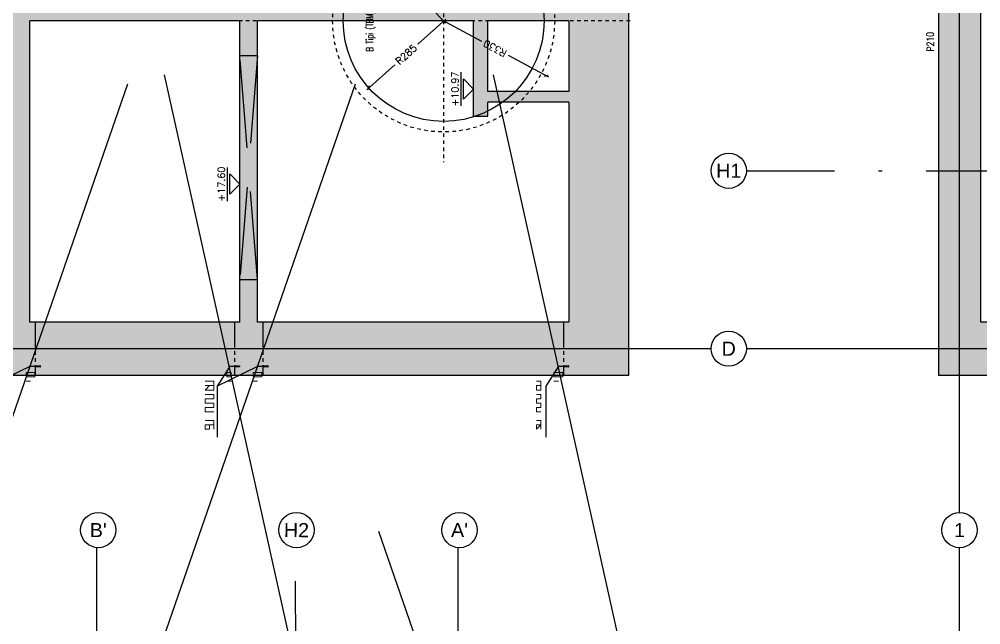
# Model space of a CAD drawing. Header units: inches. Extents: x 400392 to 401495, y 4543971 to 4544133.
# Drawn here: x 400691.26 to 400718.55, y 4544039.16 to 4544056.34 of the extents above; entities that cross this region are included whole.
import ezdxf
from ezdxf.enums import TextEntityAlignment as Align

# ---------------------------------------------------------------- set-up
doc = ezdxf.new("R2010")
doc.units = ezdxf.units.IN
doc.header["$MEASUREMENT"] = 0
for name, pattern in [('ACAD_ISO05W100', [33, 24, -3, 0, -3, 0, -3]), ('AKS', [3, 2.5, -0.25, 0, -0.25]), ('CIZGI', [0.4, 0.25, -0.15]), ('CONTINU', [0]), ('DASHDOT2', [0.5, 0.25, -0.125, 0, -0.125]), ('HIDDEN', [0.375, 0.25, -0.125])]:
    doc.linetypes.add(name, pattern=pattern)
for name, color, linetype in [('aks prota', 2, 'AKS'), ('caks prota', 4, 'Continuous'), ('görünüş prota', 4, 'Continuous'), ('inşaat derzi prota', 11, 'Continuous'), ('kesit prota', 1, 'Continuous'), ('kesit tarama prota', 252, 'Continuous'), ('kolon tarama prota', 252, 'Continuous'), ('kot prota', 4, 'Continuous'), ('lkolon prota', 4, 'Continuous'), ('merdiven prota', 2, 'Continuous'), ('not prota', 2, 'Continuous'), ('not çizgisi prota', 4, 'Continuous'), ('perde prota', 1, 'Continuous'), ('PRT-AL-TUNEL_EKSENI', 14, 'DASHDOT2'), ('PRT-CST-rc_level', 6, 'Continuous'), ('PRT-CST-rc_levermark', 4, 'Continuous'), ('st_s_su tutucu', 2, 'Continuous'), ('st_s_ölçü', 4, 'Continuous'), ('taks prota', 7, 'Continuous'), ('tperde prota', 6, 'Continuous')]:
    doc.layers.add(name, color=color, linetype=linetype)
doc.styles.add('OLCU', font='romanstw.shx')
doc.styles.get("Standard").update_dxf_attribs({"font": 'Arial.ttf'})
doc.styles.add('TAKS', font='Arial Unicode.ttf')
doc.styles.add('TEXT250', font='romanstw.shx', dxfattribs={"width": 0.8, "height": 25})
doc.styles.add('tkolon', font='romanstw.shx')
doc.dimstyles.new('1-100', dxfattribs={"dimscale": 0.5, "dimtxt": 2, "dimasz": 7.5, "dimexe": 3, "dimexo": 5, "dimgap": 5, "dimtad": 3, "dimdec": 1, "dimlfac": 2, "dimzin": 9, "dimdsep": 46, "dimtxsty": 'Standard', "dimblk": 'OBLIQUE', "dimcen": 0.09, "dimclrd": 3, "dimclre": 3, "dimclrt": 1, "dimadec": 3, "dimazin": 0, "dimtfac": 1, "dimtdec": 1, "dimtofl": 0, "dimtmove": 0, "dimatfit": 3, "dimfxl": 4, "dimtolj": 1, "dimtzin": 0, "dimarcsym": 0})
doc.dimstyles.new('1-50', dxfattribs={"dimtxt": 10, "dimasz": 4, "dimexe": 4, "dimexo": 8, "dimgap": 4, "dimtad": 1, "dimdec": 1, "dimrnd": 0.05, "dimzin": 9, "dimdsep": 46, "dimtxsty": 'OLCU', "dimblk1": 'OBLIQUE', "dimblk2": 'OBLIQUE', "dimsah": 1, "dimcen": 2, "dimdle": 4, "dimclrd": 4, "dimclre": 4, "dimclrt": 3, "dimadec": 1, "dimazin": 0, "dimtfac": 1, "dimtdec": 1, "dimtix": 1, "dimtmove": 2, "dimatfit": 3, "dimldrblk": 'OBLIQUE', "dimfxl": 1, "dimtvp": 1, "dimtolj": 1, "dimtzin": 1, "dimarcsym": 0})

# ---------------------------------------------------------------- blocks, each defined once
blk = doc.blocks.new('_Oblique')
at = {"layer": 'st_s_ölçü', "lineweight": -2}
blk.add_line((-0.5, -0.5), (0.5, 0.5), dxfattribs=at)
blk = doc.blocks.new('KOTK5')
at = {"layer": 'PRT-CST-rc_levermark'}
blk.add_line((216.6666666667443, 160), (-213.3333333332557, 160), dxfattribs=at)
blk.add_lwpolyline([(130, 130), (-130, 130), (0, 0)], close=True, dxfattribs=at)
at = {"layer": 'PRT-CST-rc_level', "style": 'OLCU'}
blk.add_attdef('000.00', text='', height=90, dxfattribs=at).set_placement((0, 193.1381784435362), align=Align.CENTER)
blk = doc.blocks.new('*D19')
at = {"layer": 'Defpoints', "color": 0, "transparency": 16777216}
for p in [(-455.7768124120485, 109.5869111729116), (-265.7931828767396, -102.8541877429707)]:
    blk.add_point(p, dxfattribs=at)
at = {"layer": 'st_s_ölçü', "color": 4, "lineweight": -2, "transparency": 16777216}
for p, q in [((-461.1096862235661, 115.5501700898487), (-389.9253438287682, 35.95131222538865)), ((-260.4603090652221, -108.8174466599078), (-331.6446514600408, -29.21858879542449))]:
    blk.add_line(p, q, dxfattribs=at)
at = {"layer": 'st_s_ölçü', "color": 4, "lineweight": -2, "transparency": 16777216, "xscale": 8, "yscale": 8, "zscale": 8, "rotation": 131.8058995973175}
blk.add_blockref('_Oblique', (-455.7768124120485, 109.5869111729116), dxfattribs=at)
at = {"layer": 'st_s_ölçü', "color": 3, "transparency": 16777216, "insert": (-360.7849976444195, 3.366361714968633), "char_height": 20, "attachment_point": 5, "rotation": 311.8058995973175, "style": 'OLCU'}
blk.add_mtext('\\A1;R285', dxfattribs=at)
blk = doc.blocks.new('*D20')
at = {"layer": 'Defpoints', "color": 0, "transparency": 16777216}
for p in [(-36.3406229420434, 112.9617587007597), (-265.7931828767178, -102.8541877429798)]:
    blk.add_point(p, dxfattribs=at)
at = {"layer": 'st_s_ölçü', "color": 4, "lineweight": -2, "transparency": 16777216}
for p, q in [((-30.51325634052741, 118.4427986104425), (-120.6119750752906, 33.69874405447169)), ((-271.6205494782338, -108.3352276526625), (-181.5218307435179, -23.5911730967362))]:
    blk.add_line(p, q, dxfattribs=at)
at = {"layer": 'st_s_ölçü', "color": 4, "lineweight": -2, "transparency": 16777216, "xscale": 8, "yscale": 8, "zscale": 8, "rotation": 43.24583088137385}
blk.add_blockref('_Oblique', (-36.3406229420434, 112.9617587007597), dxfattribs=at)
at = {"layer": 'st_s_ölçü', "color": 3, "transparency": 16777216, "insert": (-151.0669029094242, 5.053785478889026), "char_height": 20, "attachment_point": 5, "rotation": 43.24583088137385, "style": 'OLCU'}
blk.add_mtext('\\A1;R315', dxfattribs=at)
blk = doc.blocks.new('*D21')
at = {"layer": 'Defpoints', "color": 0, "transparency": 16777216}
for p in [(-265.7931828767105, -102.8541877429579), (-421.0483857594118, -394.0514095323542)]:
    blk.add_point(p, dxfattribs=at)
at = {"layer": 'lkolon prota', "color": 4, "lineweight": -2, "transparency": 16777216}
for p, q in [((-262.0294203825846, -95.79486115412448), (-322.8545106894434, -209.8786212058137)), ((-424.8121482535377, -401.1107361211878), (-363.9870579466764, -287.0269760694938))]:
    blk.add_line(p, q, dxfattribs=at)
at = {"layer": 'lkolon prota', "color": 4, "lineweight": -2, "transparency": 16777216, "xscale": 8, "yscale": 8, "zscale": 8, "rotation": 241.9351701811658}
blk.add_blockref('_Oblique', (-421.0483857594118, -394.0514095323542), dxfattribs=at)
at = {"layer": 'lkolon prota', "color": 3, "transparency": 16777216, "insert": (-343.420784318052, -248.4527986376579), "char_height": 20, "attachment_point": 5, "rotation": 61.935170181165795, "style": 'OLCU'}
blk.add_mtext('\\A1;R330', dxfattribs=at)
blk = doc.blocks.new('D')
at = {"layer": 'st_s_su tutucu', "linetype": 'CONTINU', "ltscale": 0.2}
for p, q in [((-39987.83090962706, 52508.18991963421), (-39992.63090966878, 52508.18991966914)), ((-39992.63090966878, 52508.18991966914), (-39992.63090980848, 52507.38991968935)), ((-39992.63090980848, 52507.38991968935), (-39990.63090962501, 52506.05655179494)), ((-39990.6309096902, 52498.50671976196), (-39991.53117650332, 52498.50671977942)), ((-39991.53117650332, 52498.50671977942), (-39991.53117639622, 52497.87311976865)), ((-39991.53117639622, 52497.87311976865), (-39990.63090970417, 52497.87311978029)), ((-39990.63090962501, 52506.05655179494), (-39990.6309096902, 52498.50671976196)), ((-39990.63090970417, 52497.87311978029), (-39990.63090980196, 52488.50671968629)), ((-39989.83090974534, 52506.05655187643), (-39987.83090964103, 52507.38991968935)), ((-39989.83090955907, 52498.50671965136), (-39989.83090974534, 52506.05655187643)), ((-39988.9306429881, 52498.50671966883), (-39989.83090955907, 52498.50671965136)), ((-39989.83090992229, 52488.50671961062), (-39989.83090981984, 52497.87311973373)), ((-39989.83090981984, 52497.87311973373), (-39988.93064300207, 52497.87311962313)), ((-39988.93064300207, 52497.87311962313), (-39988.9306429881, 52498.50671966883)), ((-39987.83090964103, 52507.38991968935), (-39987.83090962706, 52508.18991963421)), ((-39992.63090980848, 52448.98991960261), (-39990.63090962501, 52450.32328749701)), ((-39992.63090966878, 52448.18991962282), (-39992.63090980848, 52448.98991960261)), ((-39987.83090962706, 52448.18991965774), (-39992.63090966878, 52448.18991962282)), ((-39990.63090992199, 52478.65671955824), (-39991.93117670823, 52478.6567195757)), ((-39991.93117670823, 52478.6567195757), (-39991.93117659182, 52477.72311959402)), ((-39991.93117659182, 52477.72311959402), (-39990.63090987367, 52477.72311951835)), ((-39990.63090980196, 52488.50671968629), (-39991.53117661508, 52488.50671963972)), ((-39991.53117661508, 52488.50671963972), (-39991.53117662905, 52487.87311965806)), ((-39991.53117662905, 52487.87311965806), (-39990.630909937, 52487.87311964059)), ((-39991.53117661508, 52467.87311965223), (-39991.53117662905, 52468.5067196339)), ((-39991.53117662905, 52468.5067196339), (-39990.630909937, 52468.50671965136)), ((-39990.63090980196, 52467.87311960567), (-39991.53117661508, 52467.87311965223)), ((-39991.53117650332, 52457.87311951254), (-39991.53117639622, 52458.50671952331)), ((-39991.53117639622, 52458.50671952331), (-39990.63090970417, 52458.50671951166)), ((-39990.6309096902, 52457.87311953), (-39991.53117650332, 52457.87311951254)), ((-39990.630909937, 52487.87311964059), (-39990.63090992199, 52478.65671955824)), ((-39990.630909937, 52468.50671965136), (-39990.63090992199, 52477.72311973372)), ((-39990.63090970417, 52458.50671951166), (-39990.63090980196, 52467.87311960567)), ((-39990.63090962501, 52450.32328749701), (-39990.6309096902, 52457.87311953)), ((-39988.93064335132, 52488.50671965136), (-39989.83090992229, 52488.50671961062)), ((-39989.83091007002, 52478.65671960481), (-39989.8309099316, 52487.87311978029)), ((-39989.8309099316, 52487.87311978029), (-39988.93064311383, 52487.87311964059)), ((-39988.53064343977, 52478.65671965137), (-39989.83091007002, 52478.65671960481)), ((-39989.83090998934, 52477.72311965805), (-39988.53064344908, 52477.72311964058)), ((-39989.83091007002, 52477.72311968715), (-39989.8309099316, 52468.50671951166)), ((-39989.8309099316, 52468.50671951166), (-39988.93064311383, 52468.50671965136)), ((-39988.93064335132, 52467.87311964059), (-39989.83090992229, 52467.87311968134)), ((-39989.83090992229, 52467.87311968134), (-39989.83090981984, 52458.50671955823)), ((-39989.83090981984, 52458.50671955823), (-39988.93064300207, 52458.50671966883)), ((-39988.9306429881, 52457.87311962313), (-39989.83090955907, 52457.87311964059)), ((-39989.83090955907, 52457.87311964059), (-39989.83090974534, 52450.32328741552)), ((-39989.83090974534, 52450.32328741552), (-39987.83090964103, 52448.98991960261)), ((-39988.93064311383, 52487.87311964059), (-39988.93064335132, 52488.50671965136)), ((-39988.93064311383, 52468.50671965136), (-39988.93064335132, 52467.87311964059)), ((-39988.93064300207, 52458.50671966883), (-39988.9306429881, 52457.87311962313)), ((-39988.53064344908, 52477.72311964058), (-39988.53064343977, 52478.65671965137)), ((-39987.83090964103, 52448.98991960261), (-39987.83090962706, 52448.18991965774))]:
    blk.add_line(p, q, dxfattribs=at)
blk = doc.blocks.new('A$C127942D9')
at = {"layer": 'aks prota', "ltscale": 2}
blk.add_line((-265.7931828767323, -631.6843460802356), (-265.7931828767178, 559.6811305509054), dxfattribs=at)
at = {"layer": 'aks prota'}
blk.add_line((135.1872869510917, -102.8541877429761), (-666.7736527046291, -102.8541877429725), dxfattribs=at)
at = {"layer": 'görünüş prota', "color": 6, "linetype": 'CIZGI', "ltscale": 2}
blk.add_circle((-265.7931828767323, -102.8541877429652), 315, dxfattribs=at)
at = {"layer": 'görünüş prota', "color": 6}
blk.add_circle((-265.7931828767105, -102.8541877429798), 285, dxfattribs=at)
at = {"layer": 'not prota', "style": 'TEXT250', "width": 0.7}
blk.add_text('B Tipi (TBM) Tünel', height=20, dxfattribs=at).set_placement((-265.7931828766596, 106.8190974679765), align=Align.MIDDLE_CENTER)
at = {"layer": 'lkolon prota'}
dim = blk.add_radius_dim(center=(-265.7931828767105, -102.8541877429579), mpoint=(-421.0483857594118, -394.0514095323542), dimstyle='1-100', dxfattribs=at)
dim.commit()
dim.dimension.update_dxf_attribs({"geometry": '*D21', "text_midpoint": (-343.420784318052, -248.4527986376579), "dimtype": 132})
at = {"layer": 'st_s_ölçü'}
for center, mpoint, picture, middle in [((-265.7931828767396, -102.8541877429707), (-455.7768124120485, 109.5869111729116), '*D19', (-360.7849976444195, 3.366361714968633)), ((-265.7931828767178, -102.8541877429798), (-36.3406229420434, 112.9617587007597), '*D20', (-151.0669029094242, 5.053785478889026))]:
    dim = blk.add_radius_dim(center=center, mpoint=mpoint, dimstyle='1-100', dxfattribs=at)
    dim.commit()
    dim.dimension.update_dxf_attribs({"geometry": picture, "text_midpoint": middle, "dimtype": 132})

msp = doc.modelspace()

# ---------------------------------------------------------------- hatches: boundary and pattern name
at = {"layer": 'kesit tarama prota'}
h = msp.add_hatch(color=256, dxfattribs=at)
h.dxf.hatch_style = 1
h.paths.add_polyline_path([(400708.5559069892, 4544074.143287309), (400683.7659069892, 4544074.143287309), (400683.7659069892, 4544072.943287309), (400681.855906989, 4544072.943287309), (400681.855906989, 4544072.643287309), (400697.5259069889, 4544072.643287309), (400697.5259069889, 4544064.09328731), (400691.565906989, 4544064.09328731), (400691.565906989, 4544068.593286589), (400691.065906989, 4544068.593286589), (400691.065906989, 4544064.09328731), (400684.9659069894, 4544064.09328731), (400684.9659069894, 4544068.59328731), (400681.855906989, 4544068.59328731), (400681.855906989, 4544068.293287353), (400683.7659069892, 4544068.293287353), (400683.7659069892, 4544063.09328731), (400683.2359069889, 4544063.09328731), (400683.2359069889, 4544061.111360738), (400683.7659069892, 4544060.17606662), (400683.7659069892, 4544046.24328731), (400708.5559069892, 4544046.24328731)])
h.paths.add_polyline_path([(400706.855906989, 4544058.958956478), (400705.8659069888, 4544060.706015302), (400705.8659069888, 4544062.79328731), (400705.6659069886, 4544062.79328731), (400705.6659069886, 4544060.353287309), (400705.8359069885, 4544060.353287309), (400705.8359069885, 4544060.05328731), (400706.0059069885, 4544060.05328731), (400706.0059069885, 4544059.75328731), (400706.1759069893, 4544059.75328731), (400706.1759069893, 4544059.45328731), (400706.3459069892, 4544059.45328731), (400706.3459069892, 4544059.15328731), (400706.5159069892, 4544059.15328731), (400706.5159069892, 4544058.853287309), (400706.6859069891, 4544058.853287309), (400706.6859069891, 4544058.55328731), (400706.855906989, 4544058.55328731), (400706.855906989, 4544056.79328731), (400704.3359069885, 4544056.79328731), (400704.3359069885, 4544058.306015301), (400702.6359069893, 4544061.306015301), (400702.6359069893, 4544062.79328731), (400702.4359069891, 4544062.79328731), (400702.4359069891, 4544060.95328731), (400702.605906989, 4544060.95328731), (400702.605906989, 4544060.65328731), (400702.7759069889, 4544060.65328731), (400702.7759069889, 4544060.353287309), (400702.9459069889, 4544060.353287309), (400702.9459069889, 4544060.05328731), (400703.1159069888, 4544060.05328731), (400703.1159069888, 4544059.75328731), (400703.2859069887, 4544059.75328731), (400703.2859069887, 4544059.45328731), (400703.4559069896, 4544059.45328731), (400703.4559069896, 4544059.15328731), (400703.6259069895, 4544059.15328731), (400703.6259069895, 4544058.853287309), (400703.7959069894, 4544058.853287309), (400703.7959069894, 4544058.55328731), (400703.9659069894, 4544058.55328731), (400703.9659069894, 4544058.25328731), (400704.1359069893, 4544058.25328731), (400704.1359069893, 4544056.79328731), (400701.105906989, 4544056.79328731), (400701.105906989, 4544058.306015301), (400699.4059069888, 4544061.306015301), (400699.4059069888, 4544062.79328731), (400699.2059069896, 4544062.79328731), (400699.2059069896, 4544060.95328731), (400699.3759069895, 4544060.95328731), (400699.3759069895, 4544060.65328731), (400699.5459069894, 4544060.65328731), (400699.5459069894, 4544060.353287309), (400699.7159069894, 4544060.353287309), (400699.7159069894, 4544060.05328731), (400699.8859069893, 4544060.05328731), (400699.8859069893, 4544059.75328731), (400700.0559069892, 4544059.75328731), (400700.0559069892, 4544059.45328731), (400700.2259069891, 4544059.45328731), (400700.2259069891, 4544059.15328731), (400700.3959069891, 4544059.15328731), (400700.3959069891, 4544058.853287309), (400700.565906989, 4544058.853287309), (400700.565906989, 4544058.55328731), (400700.7359069889, 4544058.55328731), (400700.7359069889, 4544058.25328731), (400700.9059069888, 4544058.25328731), (400700.9059069888, 4544056.79328731), (400697.7259069891, 4544056.79328731), (400697.7259069891, 4544058.270721184), (400696.0059069885, 4544061.306015301), (400696.0059069885, 4544062.79328731), (400695.8059069892, 4544062.79328731), (400695.8059069892, 4544060.95328731), (400695.9759069891, 4544060.95328731), (400695.9759069891, 4544060.65328731), (400696.1459069891, 4544060.65328731), (400696.1459069891, 4544060.353287309), (400696.315906989, 4544060.353287309), (400696.315906989, 4544060.05328731), (400696.4859069889, 4544060.05328731), (400696.4859069889, 4544059.75328731), (400696.6559069888, 4544059.75328731), (400696.6559069888, 4544059.45328731), (400696.8259069888, 4544059.45328731), (400696.8259069888, 4544059.15328731), (400696.9959069887, 4544059.15328731), (400696.9959069887, 4544058.853287309), (400697.1659069886, 4544058.853287309), (400697.1659069886, 4544058.55328731), (400697.3359069885, 4544058.55328731), (400697.3359069885, 4544058.25328731), (400697.5259069889, 4544058.25328731), (400697.5259069889, 4544056.79328731), (400694.4759069891, 4544056.79328731), (400694.4759069891, 4544058.306015301), (400692.7759069889, 4544061.306015301), (400692.7759069889, 4544062.79328731), (400692.5759069888, 4544062.79328731), (400692.5759069888, 4544060.95328731), (400692.7459069887, 4544060.95328731), (400692.7459069887, 4544060.65328731), (400692.9159069886, 4544060.65328731), (400692.9159069886, 4544060.353287309), (400693.0859069885, 4544060.353287309), (400693.0859069885, 4544060.05328731), (400693.2559069885, 4544060.05328731), (400693.2559069885, 4544059.75328731), (400693.4259069893, 4544059.75328731), (400693.4259069893, 4544059.45328731), (400693.5959069892, 4544059.45328731), (400693.5959069892, 4544059.15328731), (400693.7659069892, 4544059.15328731), (400693.7659069892, 4544058.853287309), (400693.9359069891, 4544058.853287309), (400693.9359069891, 4544058.55328731), (400694.105906989, 4544058.55328731), (400694.105906989, 4544058.25328731), (400694.2759069889, 4544058.25328731), (400694.2759069889, 4544056.79328731), (400691.2659069892, 4544056.79328731), (400691.2659069892, 4544058.270721184), (400689.5459069894, 4544061.306015301), (400689.5459069894, 4544062.79328731), (400689.3459069892, 4544062.79328731), (400689.3459069892, 4544060.95328731), (400689.5159069892, 4544060.95328731), (400689.5159069892, 4544060.65328731), (400689.6859069891, 4544060.65328731), (400689.6859069891, 4544060.353287309), (400689.855906989, 4544060.353287309), (400689.855906989, 4544060.05328731), (400690.0259069889, 4544060.05328731), (400690.0259069889, 4544059.75328731), (400690.1959069889, 4544059.75328731), (400690.1959069889, 4544059.45328731), (400690.3659069888, 4544059.45328731), (400690.3659069888, 4544059.15328731), (400690.5359069887, 4544059.15328731), (400690.5359069887, 4544058.853287309), (400690.7059069896, 4544058.853287309), (400690.7059069896, 4544058.55328731), (400690.8759069895, 4544058.55328731), (400690.8759069895, 4544058.25328731), (400691.065906989, 4544058.25328731), (400691.065906989, 4544056.79328731), (400688.0159069892, 4544056.79328731), (400688.0159069892, 4544058.306015301), (400686.315906989, 4544061.306015301), (400686.315906989, 4544063.59328731), (400686.1159069888, 4544063.59328731), (400686.1159069888, 4544060.95328731), (400686.2859069887, 4544060.95328731), (400686.2859069887, 4544060.65328731), (400686.4559069896, 4544060.65328731), (400686.4559069896, 4544060.353287309), (400686.6259069895, 4544060.353287309), (400686.6259069895, 4544060.05328731), (400686.7959069894, 4544060.05328731), (400686.7959069894, 4544059.75328731), (400686.9659069894, 4544059.75328731), (400686.9659069894, 4544059.45328731), (400687.1359069893, 4544059.45328731), (400687.1359069893, 4544059.15328731), (400687.3059069892, 4544059.15328731), (400687.3059069892, 4544058.853287309), (400687.4759069891, 4544058.853287309), (400687.4759069891, 4544058.55328731), (400687.6459069891, 4544058.55328731), (400687.6459069891, 4544058.25328731), (400687.815906989, 4544058.25328731), (400687.815906989, 4544056.79328731), (400684.9659069894, 4544056.79328731), (400684.9659069894, 4544058.666923314), (400683.5359069887, 4544061.190452726), (400683.5359069887, 4544062.59328731), (400684.9659069894, 4544062.59328731), (400684.9659069894, 4544063.59328731), (400706.855906989, 4544063.59328731)], flags=16)
h.paths.add_polyline_path([(400706.855906989, 4544064.09328731), (400704.5559069892, 4544064.09328731), (400704.5559069892, 4544066.09328731), (400706.855906989, 4544066.09328731)], flags=16)
h.paths.add_polyline_path([(400706.855906989, 4544066.393287309), (400704.5559069892, 4544066.393287309), (400704.5559069892, 4544066.79328731), (400704.1559069888, 4544066.79328731), (400704.1559069888, 4544064.09328731), (400698.0259069889, 4544064.09328731), (400698.0259069889, 4544072.643287309), (400706.855906989, 4544072.643287309)], flags=16)
h.paths.add_polyline_path([(400706.855906989, 4544056.29328731), (400706.855906989, 4544054.29328731), (400704.5559069892, 4544054.29328731), (400704.5559069892, 4544056.29328731)], flags=16)
h.paths.add_polyline_path([(400704.1559069888, 4544056.29328731), (400704.1559069888, 4544053.59328731), (400704.5559069892, 4544053.59328731), (400704.5559069892, 4544053.99328731), (400706.855906989, 4544053.99328731), (400706.855906989, 4544047.74328731), (400698.0259069889, 4544047.74328731), (400698.0259069889, 4544056.29328731)], flags=16)
h.paths.add_polyline_path([(400697.5259069889, 4544056.29328731), (400697.5259069889, 4544047.74328731), (400691.565906989, 4544047.74328731), (400691.565906989, 4544056.29328731)], flags=16)
h.paths.add_polyline_path([(400691.065906989, 4544056.29328731), (400691.065906989, 4544047.74328731), (400684.9659069894, 4544047.74328731), (400684.9659069894, 4544056.29328731)], flags=16)
at = {"layer": 'kolon tarama prota'}
h = msp.add_hatch(color=256, dxfattribs=at)
h.dxf.hatch_style = 1
h.paths.add_polyline_path([(400784.1027688583, 4544046.243323816), (400782.0381959775, 4544047.743323816), (400718.5437184857, 4544047.743323816), (400718.5437184857, 4544072.643323815), (400740.3741897108, 4544072.643323815), (400742.9280962211, 4544076.158474564), (400741.7145707296, 4544077.040152442), (400739.6099015365, 4544074.143323815), (400717.3437184857, 4544074.143323815), (400717.3437184857, 4544046.243323816)])

# ---------------------------------------------------------------- linework, layer by layer
at = {"layer": 'aks prota', "ltscale": 10}
for p, q in [((400717.9437184858, 4544042.346462552), (400717.9437184858, 4544078.231004097)), ((400710.8947300432, 4544046.993323816), (400677.6642330713, 4544046.993323816)), ((400877.8139499038, 4544046.993323816), (400711.8947300432, 4544046.993323816)), ((400693.4890191819, 4543986.887455378), (400693.464307475, 4544041.342422136)), ((400703.7390181264, 4543986.892106835), (400703.7143064195, 4544041.347073594)), ((400717.9457102665, 4543993.517957627), (400717.9457102665, 4544041.34646652))]:
    msp.add_line(p, q, dxfattribs=at)
at = {"layer": 'caks prota', "ltscale": 0.05}
for centre, radius in [((400711.3947300432, 4544052.043323816), 0.5), ((400711.3947300432, 4544046.993323816), 0.5), ((400693.5054881336, 4544041.846462552), 0.4999999999999999), ((400699.1308275897, 4544041.846462552), 0.4999999999999999), ((400703.7555171436, 4544041.846462552), 0.4999999999999999), ((400717.9437184858, 4544041.846462552), 0.5), ((400717.9437184858, 4544041.846462552), 0.5)]:
    msp.add_circle(centre, radius, dxfattribs=at)
at = {"layer": 'inşaat derzi prota', "linetype": 'ACAD_ISO05W100', "ltscale": 0.03}
for points in [[(400691.7159069894, 4544047.743287454), (400691.7159069894, 4544046.243287454)], [(400697.3759069895, 4544047.743287454), (400697.3759069895, 4544046.243287454)], [(400698.1759069893, 4544047.743287454), (400698.1759069893, 4544046.243287454)], [(400706.7059069896, 4544047.743287454), (400706.7059069896, 4544046.243287454)]]:
    msp.add_lwpolyline(points, dxfattribs=at)
at = {"layer": 'kesit prota', "color": 1}
for p, q in [((400697.5259069889, 4544056.29328731), (400691.565906989, 4544056.29328731)), ((400691.565906989, 4544047.74328731), (400691.565906989, 4544056.29328731)), ((400697.5259069889, 4544047.74328731), (400697.5259069889, 4544056.29328731)), ((400704.1559069888, 4544056.29328731), (400698.0259069889, 4544056.29328731)), ((400698.0259069889, 4544047.74328731), (400698.0259069889, 4544056.29328731)), ((400704.1559069888, 4544053.59328731), (400704.1559069888, 4544056.29328731)), ((400706.855906989, 4544056.29328731), (400704.5559069892, 4544056.29328731)), ((400704.5559069892, 4544054.29328731), (400704.5559069892, 4544056.29328731)), ((400706.855906989, 4544056.29328731), (400706.855906989, 4544054.29328731)), ((400706.855906989, 4544054.29328731), (400704.5559069892, 4544054.29328731)), ((400704.5559069892, 4544053.59328731), (400704.5559069892, 4544053.99328731)), ((400706.855906989, 4544053.99328731), (400704.5559069892, 4544053.99328731)), ((400706.855906989, 4544053.99328731), (400706.855906989, 4544047.74328731)), ((400704.1559069888, 4544053.59328731), (400704.5559069892, 4544053.59328731)), ((400697.5259069889, 4544047.74328731), (400691.565906989, 4544047.74328731)), ((400706.855906989, 4544047.74328731), (400698.0259069889, 4544047.74328731))]:
    msp.add_line(p, q, dxfattribs=at)
msp.add_lwpolyline([(400691.065906989, 4544064.09328731), (400684.9659069894, 4544064.09328731), (400684.9659069894, 4544068.59328731), (400681.855906989, 4544068.59328731), (400681.855906989, 4544068.293287353), (400683.7659069892, 4544068.293287353), (400683.7659069892, 4544063.09328731), (400683.2359069889, 4544063.09328731), (400683.2359069889, 4544061.111360738), (400683.7659069892, 4544060.17606662), (400683.7659069892, 4544046.24328731), (400708.5559069892, 4544046.24328731), (400708.5559069892, 4544074.143287309), (400683.7659069892, 4544074.143287309), (400683.7659069892, 4544072.943287309), (400681.855906989, 4544072.943287309)], dxfattribs=at)
at = {"layer": 'merdiven prota', "linetype": 'HIDDEN', "ltscale": 10}
msp.add_lwpolyline([(400697.5259069889, 4544055.317667449), (400698.0259069889, 4544055.317667449), (400697.5259069889, 4544048.957746259), (400698.0259069889, 4544048.957746259), (400697.5259069889, 4544055.317667449)], dxfattribs=at)
at = {"layer": 'perde prota'}
msp.add_lwpolyline([(400784.1027688583, 4544046.243323816), (400782.0381959775, 4544047.743323816), (400718.5437184857, 4544047.743323816), (400718.5437184857, 4544072.643323815), (400740.3741897108, 4544072.643323815), (400742.9280962211, 4544076.158474564), (400741.7145707296, 4544077.040152442), (400739.6099015365, 4544074.143323815), (400717.3437184857, 4544074.143323815), (400717.3437184857, 4544046.243323816)], close=True, dxfattribs=at)
at = {"layer": 'PRT-AL-TUNEL_EKSENI', "ltscale": 10}
for p, q in [((400711.8947300432, 4544052.043323816), (400877.8139499038, 4544052.043323816)), ((400699.13082759, 4543986.892106835), (400699.1061158828, 4544041.347073594))]:
    msp.add_line(p, q, dxfattribs=at)
at = {"layer": 'st_s_ölçü', "color": 6, "lineweight": 0}
for points in [[(400691.7088930742, 4544046.192619627), (400691.4613738252, 4544046.192619627), (400691.4613738252, 4544046.316379252), (400691.5851334497, 4544046.316379252), (400691.7088930742, 4544046.316379252), (400691.7088930742, 4544046.192619627)], [(400697.2780761696, 4544046.192619627), (400697.1543165451, 4544046.192619627), (400697.1543165451, 4544046.316379252), (400697.2780761696, 4544046.316379252), (400697.2780761696, 4544046.192619627)], [(400698.1443935405, 4544046.192619627), (400697.8968742914, 4544046.192619627), (400697.8968742914, 4544046.316379252), (400698.020633916, 4544046.316379252), (400698.1443935405, 4544046.316379252), (400698.1443935405, 4544046.192619627)], [(400706.6838076204, 4544046.192619627), (400706.4362883722, 4544046.192619627), (400706.4362883722, 4544046.316379252), (400706.5600479958, 4544046.316379252), (400706.6838076204, 4544046.316379252), (400706.6838076204, 4544046.192619627)], [(400698.020633916, 4544046.068860004), (400697.8968742914, 4544046.068860004), (400698.020633916, 4544046.068860004)], [(400706.5600479958, 4544046.068860004), (400706.4362883722, 4544046.068860004), (400706.5600479958, 4544046.068860004)]]:
    msp.add_lwpolyline(points, close=True, dxfattribs=at)
for points in [[(400691.4613738252, 4544046.068860004), (400691.5851334497, 4544046.068860004), (400691.4613738252, 4544046.068860004), (400691.5851334497, 4544046.068860004)], [(400696.5355184232, 4544045.945100379), (400696.6592780478, 4544045.945100379), (400696.7830376723, 4544045.945100379), (400696.7830376723, 4544046.068860004), (400696.6592780478, 4544046.068860004), (400696.5355184232, 4544046.068860004)], [(400696.6592780478, 4544045.945100379), (400696.5355184232, 4544045.821340755), (400696.6592780478, 4544045.821340755), (400696.7830376723, 4544045.821340755), (400696.7830376723, 4544045.945100379)], [(400697.1543165451, 4544046.068860004), (400697.2780761696, 4544046.068860004)], [(400705.941249874, 4544045.945100379), (400706.0650094986, 4544045.945100379), (400706.0650094986, 4544046.068860004), (400705.941249874, 4544046.068860004)], [(400705.941249874, 4544045.945100379), (400705.941249874, 4544045.821340755), (400706.0650094986, 4544045.821340755), (400706.0650094986, 4544045.945100379)], [(400696.5355184232, 4544045.573821506), (400696.6592780478, 4544045.573821506), (400696.7830376723, 4544045.573821506), (400696.7830376723, 4544045.69758113), (400696.6592780478, 4544045.69758113), (400696.5355184232, 4544045.69758113)], [(400705.941249874, 4544045.573821506), (400706.0650094986, 4544045.573821506), (400706.0650094986, 4544045.69758113), (400705.941249874, 4544045.69758113)], [(400696.5355184232, 4544045.573821506), (400696.7830376723, 4544045.573821506)], [(400696.5355184232, 4544045.450061882), (400696.5355184232, 4544045.573821506)], [(400696.5355184232, 4544045.326302257), (400696.6592780478, 4544045.326302257), (400696.7830376723, 4544045.326302257), (400696.7830376723, 4544045.450061882), (400696.6592780478, 4544045.450061882), (400696.5355184232, 4544045.450061882)], [(400705.941249874, 4544045.573821506), (400706.0650094986, 4544045.573821506)], [(400705.941249874, 4544045.450061882), (400705.941249874, 4544045.573821506)], [(400705.941249874, 4544045.326302257), (400706.0650094986, 4544045.326302257), (400706.0650094986, 4544045.450061882), (400705.941249874, 4544045.450061882)], [(400696.5355184232, 4544045.202542633), (400696.5355184232, 4544045.326302257)], [(400696.5355184232, 4544045.202542633), (400696.7830376723, 4544045.202542633)], [(400705.941249874, 4544045.202542633), (400705.941249874, 4544045.326302257)], [(400705.941249874, 4544045.202542633), (400706.0650094986, 4544045.202542633)], [(400696.5355184232, 4544044.83126376), (400696.6592780478, 4544044.83126376), (400696.7830376723, 4544044.83126376), (400696.7830376723, 4544044.955023384), (400696.6592780478, 4544044.955023384), (400696.5355184232, 4544044.955023384)], [(400696.6592780478, 4544044.83126376), (400696.5355184232, 4544044.83126376), (400696.5355184232, 4544044.707504136), (400696.6592780478, 4544044.707504136), (400696.6592780478, 4544044.83126376), (400696.7830376723, 4544044.83126376), (400696.7830376723, 4544044.707504136)], [(400705.941249874, 4544044.83126376), (400706.0650094986, 4544044.83126376), (400706.0650094986, 4544044.955023384), (400705.941249874, 4544044.955023384)], [(400705.941249874, 4544044.83126376), (400705.941249874, 4544044.707504136), (400706.0650094986, 4544044.83126376), (400706.0650094986, 4544044.707504136)]]:
    msp.add_lwpolyline(points, dxfattribs=at)

# ---------------------------------------------------------------- block references
at = {"layer": 'aks prota', "ltscale": 10, "xscale": 0.01, "yscale": 0.01, "zscale": 0.01, "rotation": 90}
msp.add_blockref('A$C127942D9', (400702.2773651113, 4544058.951220219), dxfattribs=at)
at = {"layer": 'kot prota', "linetype": 'CONTINU', "ltscale": 0.1}
ref = msp.add_blockref('KOTK5', (400704.1559069888, 4544054.362819735), dxfattribs=dict(at, xscale=-0.002222222222222222, yscale=0.002222222222222222, zscale=0.002222222222222222, rotation=89.9999999999036))
ref.add_attrib('000.00', '+10.97', dxfattribs={"layer": 'PRT-CST-rc_level', "height": 0.1999999999999999, "rotation": 90, "style": 'OLCU'}).set_placement((400703.7267110372, 4544054.362819735), align=Align.CENTER)
ref = msp.add_blockref('KOTK5', (400697.5259069889, 4544051.663647684), dxfattribs=dict(at, xscale=-0.002222222222222222, yscale=0.002222222222222222, zscale=0.002222222222222222, rotation=89.9999999999036))
ref.add_attrib('000.00', '+17.60', dxfattribs={"layer": 'PRT-CST-rc_level', "height": 0.1999999999999999, "rotation": 90, "style": 'OLCU'}).set_placement((400697.0967110363, 4544051.663647684), align=Align.CENTER)
at = {"layer": 'st_s_ölçü', "xscale": 0.004999999999999998, "yscale": 0.004999999999999998, "zscale": 0.004999999999999998, "rotation": 269.9999999999999}
for p in [(400429.3249573918, 4543846.542132907), (400434.984957391, 4543846.542132907), (400435.7849573908, 4543846.542132907), (400444.3149573911, 4543846.542132907)]:
    msp.add_blockref('D', p, dxfattribs=at)

# ---------------------------------------------------------------- texts
at = {"layer": 'taks prota', "style": 'TAKS'}
for s, p in [('H1', (400711.3947300432, 4544052.043323816)), ('D', (400711.3947300432, 4544046.993323816)), ('1', (400717.9437184858, 4544041.846462552)), ('1', (400717.9437184858, 4544041.846462552))]:
    msp.add_text(s, height=0.4, dxfattribs=at).set_placement(p, align=Align.MIDDLE_CENTER)
for s, p in [("B'", (400693.5054881336, 4544041.846462552)), ('H2', (400699.1308275897, 4544041.846462552)), ("A'", (400703.7555171436, 4544041.846462552))]:
    msp.add_text(s, height=0.3999999999999999, rotation=359.5051679852531, dxfattribs=at).set_placement(p, align=Align.MIDDLE_CENTER)
at = {"layer": 'tperde prota', "style": 'tkolon', "width": 0.8}
msp.add_text('P210', height=0.2, rotation=90.46929127310764, dxfattribs=at).set_placement((400717.1142523476, 4544055.426687884), align=Align.MIDDLE_LEFT)

# ---------------------------------------------------------------- leaders
at = {"layer": 'not çizgisi prota'}
for points in [[(400691.5657239599, 4544046.487695908), (400690.4159701509, 4544045.92913404), (400690.4159701509, 4544044.490751059)], [(400698.0257239598, 4544046.487695908), (400696.8759701499, 4544045.92913404), (400696.8759701499, 4544044.490751059)], [(400697.226893772, 4544046.480604869), (400696.8759701499, 4544045.92913404), (400696.8759701499, 4544044.478751059)], [(400706.556893772, 4544046.480604869), (400706.20597015, 4544045.92913404), (400706.20597015, 4544044.478751059)], [(400704.2364206887, 4544033.792500568), (400704.7949825575, 4544034.942254377), (400706.2333655381, 4544034.942254377)], [(400717.5901186267, 4544033.792990312), (400717.0315567579, 4544034.942744122), (400715.5931737773, 4544034.942744122)]]:
    msp.add_leader(points, dimstyle='1-50', override={"dimasz": 12, "dimgap": 4, "dimtad": 0}, dxfattribs=at)

doc.saveas('drawing.dxf')
